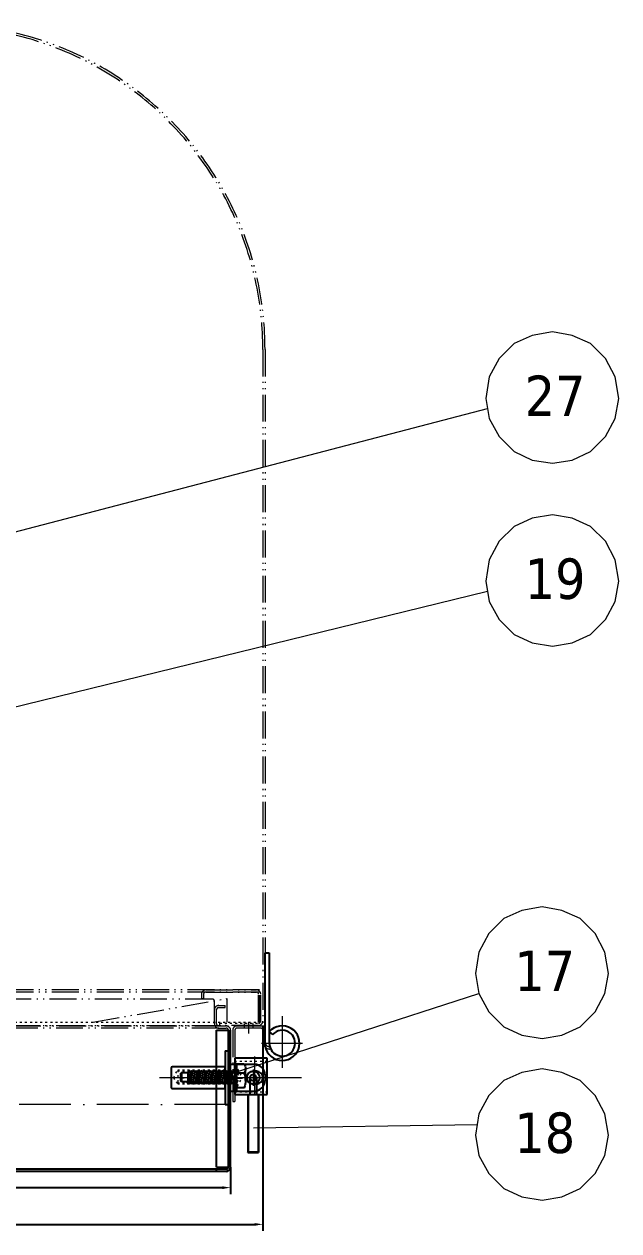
# Model space of a CAD drawing. Header units: millimetres. Extents: x 13152 to 35014, y -6229 to -226.
# Drawn here: x 29500 to 30053, y -2285 to -1165 of the extents above; entities that cross this region are included whole.
import ezdxf

# ---------------------------------------------------------------- set-up
doc = ezdxf.new("R2010")
doc.units = ezdxf.units.MM
doc.header["$LTSCALE"] = 4
for name, pattern in [('5 双点画线', [10.5, 6.25, -1.25, 0.25, -1.25, 0.25, -1.25]), ('ACAD_ISO03W100', [1.18, 0.47, -0.71]), ('ACAD_ISO10W100', [18, 12, -3, 0, -3])]:
    doc.linetypes.add(name, pattern=pattern)
doc.layers.add('标注、文本', color=3, linetype='Continuous', lineweight=25)
doc.layers.add('铁心', color=3, linetype='Continuous', lineweight=0)
doc.styles.add('Tahoma$001', font='tahoma.ttf', dxfattribs={"height": 2.159784})
doc.styles.add('TH_GBDIM', font='romans.shx', dxfattribs={"width": 0.8, "bigfont": 'gbcbig.shx'})
doc.dimstyles.new('TH_GBDIM1', dxfattribs={"dimscale": 3, "dimtxt": 3.5, "dimasz": 2.5, "dimexe": 2, "dimexo": 0, "dimgap": 1.5, "dimtad": 1, "dimdec": 1, "dimzin": 0, "dimdsep": 46, "dimtxsty": 'TH_GBDIM', "dimcen": 2.5, "dimclrd": 3, "dimclre": 256, "dimclrt": 2, "dimadec": 0, "dimazin": 0, "dimtfac": 0.714286, "dimtdec": 1, "dimtmove": 0, "dimatfit": 3, "dimfxl": 1, "dimtzin": 0, "dimlwd": -1, "dimlwe": -1, "dimarcsym": 0})

# ---------------------------------------------------------------- blocks, each defined once
blk = doc.blocks.new('kopio')
at = {"layer": '标注、文本'}
for p, q in [((2171.1, -5563.7), (2171.1, -5597.3)), ((2201.1, -5563.7), (2171.1, -5563.7)), ((2201.1, -5597.3), (2201.1, -5563.7)), ((2181.1, -5573.3), (2184.1, -5573.3)), ((2181.1, -5585.3), (2184.1, -5585.3)), ((2171.1, -5597.3), (2201.1, -5597.3))]:
    blk.add_line(p, q, dxfattribs=at)
at = {"layer": '标注、文本', "color": 2, "linetype": 'ACAD_ISO03W100', "lineweight": 18}
for p, q in [((2201.1, -5566.3), (2171.1, -5566.3)), ((2171.1, -5594.3), (2201.1, -5594.3))]:
    blk.add_line(p, q, dxfattribs=at)
at = {"layer": '标注、文本', "color": 1, "linetype": 'ACAD_ISO10W100', "lineweight": 18}
for p, q in [((2182.6, -5563.1), (2182.6, -5599.1)), ((2167.5, -5579.3), (2213, -5579.3))]:
    blk.add_line(p, q, dxfattribs=at)
at = {"layer": '标注、文本'}
for centre, start, end in [((2181.1, -5579.3), 90, 270), ((2184.1, -5579.3), 270, 90)]:
    blk.add_arc(centre, 6, start, end, dxfattribs=at)
blk = doc.blocks.new('*D279')
at = {"layer": 'Defpoints', "color": 0, "transparency": 16777216}
for p in [(29197, -2227.6), (29692, -2225.6), (29692, -2244.7)]:
    blk.add_point(p, dxfattribs=at)
at = {"layer": '标注、文本', "transparency": 16777216}
for p, q in [((29197, -2227.6), (29197, -2250.7)), ((29692, -2225.6), (29692, -2250.7))]:
    blk.add_line(p, q, dxfattribs=at)
at = {"layer": '标注、文本', "color": 3, "transparency": 16777216}
blk.add_line((29204.5, -2244.7), (29684.5, -2244.7), dxfattribs=at)
for points in [[(29204.5, -2243.5), (29204.5, -2246), (29197, -2244.7)], [(29684.5, -2243.5), (29684.5, -2246), (29692, -2244.7)]]:
    blk.add_solid(points, dxfattribs=at)
at = {"layer": '标注、文本', "color": 2, "transparency": 16777216, "insert": (29444.5, -2232.2), "char_height": 10.5, "attachment_point": 5, "style": 'TH_GBDIM'}
blk.add_mtext('495.0 [19.5]', dxfattribs=at)
blk = doc.blocks.new('*D280')
at = {"layer": 'Defpoints', "color": 0, "transparency": 16777216}
for p in [(29722, -2094.6), (28607.5, -2224.6), (29722, -2278.8)]:
    blk.add_point(p, dxfattribs=at)
at = {"layer": '标注、文本', "transparency": 16777216}
for p, q in [((29722, -2094.6), (29722, -2284.8)), ((28607.5, -2224.6), (28607.5, -2284.8))]:
    blk.add_line(p, q, dxfattribs=at)
at = {"layer": '标注、文本', "color": 3, "transparency": 16777216}
blk.add_line((28615, -2278.8), (29714.5, -2278.8), dxfattribs=at)
for points in [[(28615, -2277.6), (28615, -2280.1), (28607.5, -2278.8)], [(29714.5, -2277.6), (29714.5, -2280.1), (29722, -2278.8)]]:
    blk.add_solid(points, dxfattribs=at)
at = {"layer": '标注、文本', "color": 2, "transparency": 16777216, "insert": (29164.7, -2266.3), "char_height": 10.5, "attachment_point": 5, "style": 'TH_GBDIM'}
blk.add_mtext('1114.5 [43.9]', dxfattribs=at)

msp = doc.modelspace()

# ---------------------------------------------------------------- linework, layer by layer
at = {"layer": '标注、文本', "color": 6, "linetype": '5 双点画线', "lineweight": 13}
for p, q in [((29721.99, -1466.63), (29721.99, -2094.64)), ((29721.99, -1466.63), (29721.99, -2090.14)), ((29723.99, -1466.63), (29723.99, -2094.64)), ((29718.99, -2061.14), (29228.99, -2061.14)), ((29668.99, -2061.14), (29715.99, -2061.14)), ((29718.99, -2091.14), (29718.99, -2061.14)), ((29718.99, -2063.14), (29198.99, -2063.14)), ((29674.99, -2069.64), (29198.99, -2069.64)), ((29563.99, -2091.14), (29688.99, -2069.14)), ((29664.99, -2065.14), (29664.99, -2069.14)), ((29664.99, -2069.14), (29666.99, -2069.14)), ((29666.99, -2065.14), (29666.99, -2069.14)), ((29668.99, -2063.14), (29715.99, -2063.14)), ((29676.99, -2092.64), (29676.99, -2071.64)), ((29688.99, -2091.14), (29688.99, -2069.14)), ((29717.99, -2091.14), (29717.99, -2065.14)), ((29719.99, -2091.14), (29719.99, -2065.14)), ((29678.99, -2092.64), (29678.99, -2079.64)), ((29680.99, -2075.64), (29686.99, -2075.64)), ((29680.99, -2077.64), (29686.99, -2077.64)), ((29686.99, -2077.64), (29686.99, -2075.64)), ((29196.99, -2094.64), (29723.99, -2094.64)), ((29680.99, -2094.64), (29196.99, -2094.64)), ((29682.99, -2094.64), (29198.99, -2094.64)), ((29680.99, -2094.64), (29687.99, -2094.64)), ((29681.99, -2094.14), (29681.99, -2092.14)), ((29717.99, -2094.14), (29681.99, -2094.14)), ((29697.99, -2094.64), (29719.99, -2094.64)), ((29680.99, -2096.64), (29196.99, -2096.64)), ((29680.99, -2096.64), (29687.99, -2096.64)), ((29693.99, -2098.64), (29693.99, -2164.64)), ((29695.99, -2098.64), (29695.99, -2164.64)), ((29719.99, -2096.64), (29697.99, -2096.64)), ((29721.99, -2109.14), (29721.99, -2098.64)), ((29723.99, -2098.64), (29723.99, -2109.14)), ((29728.99, -2115.06), (29728.99, -2115.06)), ((29693.99, -2164.64), (29695.99, -2164.64))]:
    msp.add_line(p, q, dxfattribs=at)
at = {"layer": '标注、文本'}
for p, q in [((29723.92, -2026.64), (29723.92, -2110.64)), ((29723.92, -2026.64), (29727.92, -2026.64)), ((29727.92, -2026.64), (29727.92, -2110.64)), ((29678.99, -2225.64), (29678.99, -2098.64)), ((29678.99, -2098.64), (29689.99, -2098.64)), ((29689.99, -2225.64), (29689.99, -2098.64)), ((29691.99, -2225.64), (29691.99, -2098.64)), ((29727.99, -2099.96), (29731.02, -2102.66)), ((29686.99, -2117.64), (29686.99, -2167.64)), ((29686.99, -2117.64), (29689.99, -2117.64)), ((29689.99, -2117.64), (29689.99, -2167.64)), ((29636.99, -2133.64), (29636.99, -2151.64)), ((29686.99, -2132.64), (29637.99, -2132.64)), ((29646.49, -2137.91), (29645.99, -2138.41)), ((29645.99, -2146.01), (29645.99, -2138.41)), ((29646.49, -2137.91), (29646.49, -2146.51)), ((29646.49, -2137.91), (29653.81, -2137.91)), ((29652.36, -2137.91), (29652.36, -2146.51)), ((29654.79, -2135.86), (29652.84, -2148.56)), ((29654.79, -2135.86), (29653.81, -2137.91)), ((29655.76, -2137.91), (29654.79, -2135.86)), ((29656.74, -2135.86), (29654.79, -2148.56)), ((29656.74, -2135.86), (29655.76, -2137.91)), ((29657.71, -2137.91), (29656.74, -2135.86)), ((29658.69, -2135.86), (29656.74, -2148.56)), ((29658.69, -2135.86), (29657.71, -2137.91)), ((29659.66, -2137.91), (29658.69, -2135.86)), ((29660.64, -2135.86), (29658.69, -2148.56)), ((29660.64, -2135.86), (29659.66, -2137.91)), ((29661.61, -2137.91), (29660.64, -2135.86)), ((29662.59, -2135.86), (29660.64, -2148.56)), ((29662.59, -2135.86), (29661.61, -2137.91)), ((29663.56, -2137.91), (29662.59, -2135.86)), ((29664.54, -2135.86), (29662.59, -2148.56)), ((29664.54, -2135.86), (29663.56, -2137.91)), ((29665.51, -2137.91), (29664.54, -2135.86)), ((29666.49, -2135.86), (29664.54, -2148.56)), ((29666.49, -2135.86), (29665.51, -2137.91)), ((29667.46, -2137.91), (29666.49, -2135.86)), ((29668.44, -2135.86), (29666.49, -2148.56)), ((29668.44, -2135.86), (29667.46, -2137.91)), ((29669.41, -2137.91), (29668.44, -2135.86)), ((29670.39, -2135.86), (29668.44, -2148.56)), ((29670.39, -2135.86), (29669.41, -2137.91)), ((29671.36, -2137.91), (29670.39, -2135.86)), ((29672.34, -2135.86), (29670.39, -2148.56)), ((29672.34, -2135.86), (29671.36, -2137.91)), ((29673.31, -2137.91), (29672.34, -2135.86)), ((29674.29, -2135.86), (29672.34, -2148.56)), ((29674.29, -2135.86), (29673.31, -2137.91)), ((29675.26, -2137.91), (29674.29, -2135.86)), ((29676.24, -2135.86), (29674.29, -2148.56)), ((29676.24, -2135.86), (29675.26, -2137.91)), ((29677.21, -2137.91), (29676.24, -2135.86)), ((29678.19, -2135.86), (29676.24, -2148.56)), ((29678.19, -2135.86), (29677.21, -2137.91)), ((29679.16, -2137.91), (29678.19, -2135.86)), ((29680.14, -2135.86), (29678.19, -2148.56)), ((29680.14, -2135.86), (29679.16, -2137.91)), ((29681.11, -2137.91), (29680.14, -2135.86)), ((29682.09, -2135.86), (29680.14, -2148.56)), ((29682.09, -2135.86), (29681.11, -2137.91)), ((29683.06, -2137.91), (29682.09, -2135.86)), ((29684.04, -2135.86), (29682.09, -2148.56)), ((29684.04, -2135.86), (29683.06, -2137.91)), ((29685.01, -2137.91), (29684.04, -2135.86)), ((29685.99, -2135.86), (29684.04, -2148.56)), ((29685.99, -2135.86), (29685.01, -2137.91)), ((29686.96, -2137.91), (29685.99, -2135.86)), ((29687.94, -2135.86), (29685.99, -2148.56)), ((29687.94, -2135.86), (29686.96, -2137.91)), ((29686.99, -2152.64), (29686.99, -2132.64)), ((29688.91, -2137.91), (29687.94, -2135.86)), ((29689.89, -2135.86), (29687.94, -2148.56)), ((29689.89, -2135.86), (29688.91, -2137.91)), ((29690.86, -2137.91), (29689.89, -2135.86)), ((29691.84, -2135.86), (29689.89, -2148.56)), ((29689.99, -2130.14), (29713.99, -2130.14)), ((29691.84, -2135.86), (29690.86, -2137.91)), ((29692.81, -2137.91), (29691.84, -2135.86)), ((29693.79, -2135.86), (29691.84, -2148.56)), ((29693.79, -2135.86), (29692.81, -2137.91)), ((29694.76, -2137.91), (29693.79, -2135.86)), ((29695.99, -2137.91), (29694.76, -2137.91)), ((29695.99, -2154.55), (29695.99, -2129.88)), ((29697.99, -2129.88), (29695.99, -2129.88)), ((29697.99, -2154.55), (29697.99, -2129.88)), ((29697.99, -2129.88), (29703.99, -2129.88)), ((29703.99, -2138.4), (29697.99, -2138.4)), ((29705.99, -2145.3), (29705.99, -2134.14)), ((29646.49, -2146.51), (29645.99, -2146.01)), ((29652.36, -2146.51), (29646.49, -2146.51)), ((29652.84, -2148.56), (29651.86, -2146.51)), ((29653.81, -2146.51), (29652.84, -2148.56)), ((29654.79, -2148.56), (29653.81, -2146.51)), ((29655.76, -2146.51), (29654.79, -2148.56)), ((29656.74, -2148.56), (29655.76, -2146.51)), ((29657.71, -2146.51), (29656.74, -2148.56)), ((29658.69, -2148.56), (29657.71, -2146.51)), ((29659.66, -2146.51), (29658.69, -2148.56)), ((29660.64, -2148.56), (29659.66, -2146.51)), ((29661.61, -2146.51), (29660.64, -2148.56)), ((29662.59, -2148.56), (29661.61, -2146.51)), ((29663.56, -2146.51), (29662.59, -2148.56)), ((29664.54, -2148.56), (29663.56, -2146.51)), ((29665.51, -2146.51), (29664.54, -2148.56)), ((29666.49, -2148.56), (29665.51, -2146.51)), ((29667.46, -2146.51), (29666.49, -2148.56)), ((29668.44, -2148.56), (29667.46, -2146.51)), ((29669.41, -2146.51), (29668.44, -2148.56)), ((29670.39, -2148.56), (29669.41, -2146.51)), ((29671.36, -2146.51), (29670.39, -2148.56)), ((29672.34, -2148.56), (29671.36, -2146.51)), ((29673.31, -2146.51), (29672.34, -2148.56)), ((29674.29, -2148.56), (29673.31, -2146.51)), ((29675.26, -2146.51), (29674.29, -2148.56)), ((29676.24, -2148.56), (29675.26, -2146.51)), ((29677.21, -2146.51), (29676.24, -2148.56)), ((29678.19, -2148.56), (29677.21, -2146.51)), ((29679.16, -2146.51), (29678.19, -2148.56)), ((29680.14, -2148.56), (29679.16, -2146.51)), ((29681.11, -2146.51), (29680.14, -2148.56)), ((29682.09, -2148.56), (29681.11, -2146.51)), ((29683.06, -2146.51), (29682.09, -2148.56)), ((29684.04, -2148.56), (29683.06, -2146.51)), ((29685.01, -2146.51), (29684.04, -2148.56)), ((29685.99, -2148.56), (29685.01, -2146.51)), ((29686.96, -2146.51), (29685.99, -2148.56)), ((29687.94, -2148.56), (29686.96, -2146.51)), ((29688.91, -2146.51), (29687.94, -2148.56)), ((29689.89, -2148.56), (29688.91, -2146.51)), ((29690.86, -2146.51), (29689.89, -2148.56)), ((29691.84, -2148.56), (29690.86, -2146.51)), ((29692.81, -2146.51), (29691.84, -2148.56)), ((29693.79, -2148.56), (29692.81, -2146.51)), ((29694.76, -2146.51), (29693.79, -2148.56)), ((29693.99, -2142.64), (29702.99, -2142.64)), ((29695.99, -2146.51), (29694.76, -2146.51)), ((29709.99, -2142.64), (29709.99, -2158.23)), ((29715.99, -2142.64), (29715.99, -2158.23)), ((29723.99, -2140.14), (29723.99, -2145.14)), ((29637.99, -2152.64), (29686.99, -2152.64)), ((29689.99, -2155.14), (29713.99, -2155.14)), ((29697.99, -2154.55), (29695.99, -2154.55)), ((29703.99, -2152.19), (29697.99, -2152.19)), ((29707.92, -2158.23), (29707.92, -2212.03)), ((29708.3, -2158.23), (29708.3, -2211.48)), ((29717.7, -2158.23), (29717.7, -2211.48)), ((29718.06, -2158.23), (29718.06, -2212.03)), ((29686.99, -2167.64), (29689.99, -2167.64)), ((29707.92, -2212.03), (29708.3, -2211.48)), ((29707.92, -2212.03), (29718.06, -2212.03)), ((29708.3, -2211.48), (29717.7, -2211.48)), ((29717.7, -2211.48), (29718.06, -2212.03)), ((29687.99, -2227.64), (29196.99, -2227.64)), ((29678.99, -2225.64), (29689.99, -2225.64)), ((29678.99, -2229.64), (29678.99, -2227.64)), ((29687.99, -2229.64), (29196.99, -2229.64))]:
    msp.add_line(p, q, dxfattribs=at)
at = {"layer": '标注、文本', "color": 2, "linetype": 'ACAD_ISO03W100', "lineweight": 18}
for p, q in [((29198.99, -2091.14), (29718.99, -2091.14)), ((29681.99, -2092.14), (29717.99, -2092.14)), ((29704.99, -2094.14), (29704.99, -2092.14)), ((29704.99, -2096.64), (29704.99, -2094.64)), ((29712.99, -2094.14), (29712.99, -2092.14)), ((29712.99, -2096.64), (29712.99, -2094.64)), ((29717.99, -2091.14), (29719.99, -2091.14)), ((29638.99, -2142.64), (29642.99, -2135.64)), ((29686.99, -2136.64), (29642.41, -2136.64)), ((29686.99, -2135.64), (29642.99, -2135.64)), ((29642.99, -2135.64), (29642.99, -2148.64)), ((29695.99, -2130.52), (29702.99, -2142.64)), ((29695.99, -2134.52), (29700.68, -2142.64)), ((29638.99, -2142.64), (29642.99, -2148.64)), ((29686.99, -2147.64), (29642.32, -2147.64)), ((29686.99, -2148.64), (29642.99, -2148.64)), ((29695.99, -2150.76), (29700.68, -2142.64)), ((29695.99, -2154.76), (29702.99, -2142.64))]:
    msp.add_line(p, q, dxfattribs=at)
at = {"layer": '标注、文本', "color": 1, "linetype": 'ACAD_ISO10W100', "lineweight": 18}
for p, q in [((29708.99, -2096.4), (29708.99, -2091.17)), ((29708.99, -2101.54), (29708.99, -2091.75)), ((29739.78, -2085.64), (29739.78, -2135.64)), ((29720.7, -2110.64), (29758.87, -2110.64)), ((29712.99, -2135.14), (29712.99, -2150.14)), ((29708.3, -2142.64), (29625.99, -2142.64)), ((29758, -2142.64), (29630.04, -2142.64)), ((29687.99, -2167.64), (29196.99, -2167.64))]:
    msp.add_line(p, q, dxfattribs=at)
at = {"layer": '标注、文本'}
for radius in [6, 3]:
    msp.add_circle((29712.99, -2142.64), radius, dxfattribs=at)
at = {"layer": '标注、文本', "color": 6, "linetype": '5 双点画线', "lineweight": 13}
for centre, radius, start, end in [((29421.99, -1466.63), 302, 0, 90), ((29421.99, -1466.63), 300, 0, 90), ((29668.99, -2065.14), 4, 90, 180), ((29715.99, -2065.14), 4, 0, 90), ((29668.99, -2065.14), 2, 90, 180), ((29674.99, -2071.64), 2, 0, 90), ((29715.99, -2065.14), 2, 0, 90), ((29680.99, -2079.64), 4, 90, 180), ((29680.99, -2079.64), 2, 90, 180), ((29680.99, -2092.64), 4, 180, 270), ((29680.99, -2092.64), 2, 180, 270), ((29687.99, -2098.64), 4, 0, 90), ((29697.99, -2098.64), 4, 90, 180), ((29717.99, -2090.14), 4, 270, 0), ((29719.99, -2098.64), 4, 0, 90), ((29687.99, -2098.64), 2, 0, 90), ((29697.99, -2098.64), 2, 90, 180), ((29719.99, -2098.64), 2, 0, 90), ((29728.99, -2109.14), 7, 180, 260.40593), ((29728.99, -2109.14), 5, 180, 260.40593), ((29727.99, -2115.06), 1, 260.40593, 0), ((29727.99, -2115.06), 1, 0, 80.40593)]:
    msp.add_arc(centre, radius, start, end, dxfattribs=at)
at = {"layer": '标注、文本', "color": 2, "linetype": 'ACAD_ISO03W100', "lineweight": 18}
msp.add_arc((29717.99, -2090.14), 2, 270, 0, dxfattribs=at)
at = {"layer": '标注、文本'}
for centre, radius, start, end in [((29739.99, -2110.64), 16.06, 180, 138.32936), ((29739.99, -2110.64), 12, 180, 138.32936), ((29637.99, -2133.64), 1, 90, 180), ((29713.99, -2140.14), 10, 0, 90), ((29713.99, -2145.14), 10, 270, 0), ((29637.99, -2151.64), 1, 180, 270), ((29687.99, -2225.64), 4, 270, 0), ((29687.99, -2225.64), 2, 270, 0)]:
    msp.add_arc(centre, radius, start, end, dxfattribs=at)
at = {"layer": '标注、文本', "extrusion": (0, 0, -1)}
for centre, major_axis, ratio in [((29703.99, -2134.14), (0, 4.26), 0.4693246), ((29703.99, -2145.3), (0, 6.9), 0.2900585)]:
    msp.add_ellipse(centre, major_axis=major_axis, ratio=ratio, start_param=0, end_param=3.1415927, dxfattribs=at)
at = {"layer": '铁心', "lineweight": 13}
for points in [[(30052.56, -1512.03), (30049.25, -1492.15), (30040.21, -1474.98), (30026.36, -1461.12), (30009.19, -1453.59), (29990.82, -1450.28), (29972.14, -1453.59), (29955.28, -1461.12), (29941.42, -1474.98), (29932.08, -1492.15), (29929.07, -1512.03), (29932.08, -1530.7), (29941.42, -1547.57), (29955.28, -1561.42), (29972.14, -1569.25), (29990.82, -1572.26), (30009.19, -1569.25), (30026.36, -1561.42), (30040.21, -1547.57), (30049.25, -1530.7)], [(30052.56, -1681.79), (30049.25, -1661.91), (30040.21, -1644.75), (30026.36, -1630.89), (30009.19, -1623.36), (29990.82, -1620.05), (29972.14, -1623.36), (29955.28, -1630.89), (29941.42, -1644.75), (29932.08, -1661.91), (29929.07, -1681.79), (29932.08, -1700.47), (29941.42, -1717.33), (29955.28, -1731.19), (29972.14, -1739.02), (29990.82, -1742.03), (30009.19, -1739.02), (30026.36, -1731.19), (30040.21, -1717.33), (30049.25, -1700.47)], [(30042.97, -2045.91), (30039.65, -2026.03), (30030.62, -2008.86), (30016.76, -1995.01), (29999.6, -1987.48), (29981.22, -1984.16), (29962.55, -1987.48), (29945.68, -1995.01), (29931.83, -2008.86), (29922.49, -2026.03), (29919.48, -2045.91), (29922.49, -2064.58), (29931.83, -2081.45), (29945.68, -2095.3), (29962.55, -2103.13), (29981.22, -2106.14), (29999.6, -2103.13), (30016.76, -2095.3), (30030.62, -2081.45), (30039.65, -2064.58)], [(30042.97, -2196.15), (30039.65, -2176.27), (30030.62, -2159.1), (30016.76, -2145.25), (29999.6, -2137.72), (29981.22, -2134.41), (29962.55, -2137.72), (29945.68, -2145.25), (29931.83, -2159.1), (29922.49, -2176.27), (29919.48, -2196.15), (29922.49, -2214.82), (29931.83, -2231.69), (29945.68, -2245.54), (29962.55, -2253.37), (29981.22, -2256.39), (29999.6, -2253.37), (30016.76, -2245.54), (30030.62, -2231.69), (30039.65, -2214.82)]]:
    msp.add_lwpolyline(points, close=True, dxfattribs=at)
for points in [[(29042.98, -1753.23), (29930.58, -1521.36), (29930.58, -1521.36)], [(29163.28, -1878.76), (29930.58, -1691.13), (29930.58, -1691.13)], [(29689.21, -2140.04), (29922.49, -2064.58), (29922.49, -2064.58)], [(29713.3, -2189.26), (29920.99, -2186.21), (29920.99, -2186.21)]]:
    msp.add_lwpolyline(points, dxfattribs=at)

# ---------------------------------------------------------------- block references
at = {"layer": '标注、文本', "rotation": 180}
msp.add_blockref('kopio', (31897.1, -7721.96), dxfattribs=at)

# ---------------------------------------------------------------- texts
at = {"layer": '铁心', "lineweight": 13, "style": 'Tahoma$001'}
for s, p in [('27', (29965.14, -1528.45)), ('19', (29965.14, -1698.21)), ('17', (29955.55, -2062.33)), ('18', (29955.55, -2212.57))]:
    msp.add_text(s, height=37.589, dxfattribs=at).set_placement(p)

# ---------------------------------------------------------------- dimensions: what is measured, and where the dimension line sits
at = {"layer": '标注、文本'}
for base, p1, p2, picture, middle in [((29721.99, -2278.85), (28607.48, -2224.64), (29721.99, -2094.64), '*D280', (29164.73, -2266.35)), ((29691.99, -2244.73), (29196.99, -2227.64), (29691.99, -2225.64), '*D279', (29444.49, -2232.23))]:
    dim = msp.add_linear_dim(base=base, p1=p1, p2=p2, dimstyle='TH_GBDIM1', dxfattribs=at)
    dim.commit()
    dim.dimension.update_dxf_attribs({"geometry": picture, "text_midpoint": middle})

doc.saveas('drawing.dxf')
